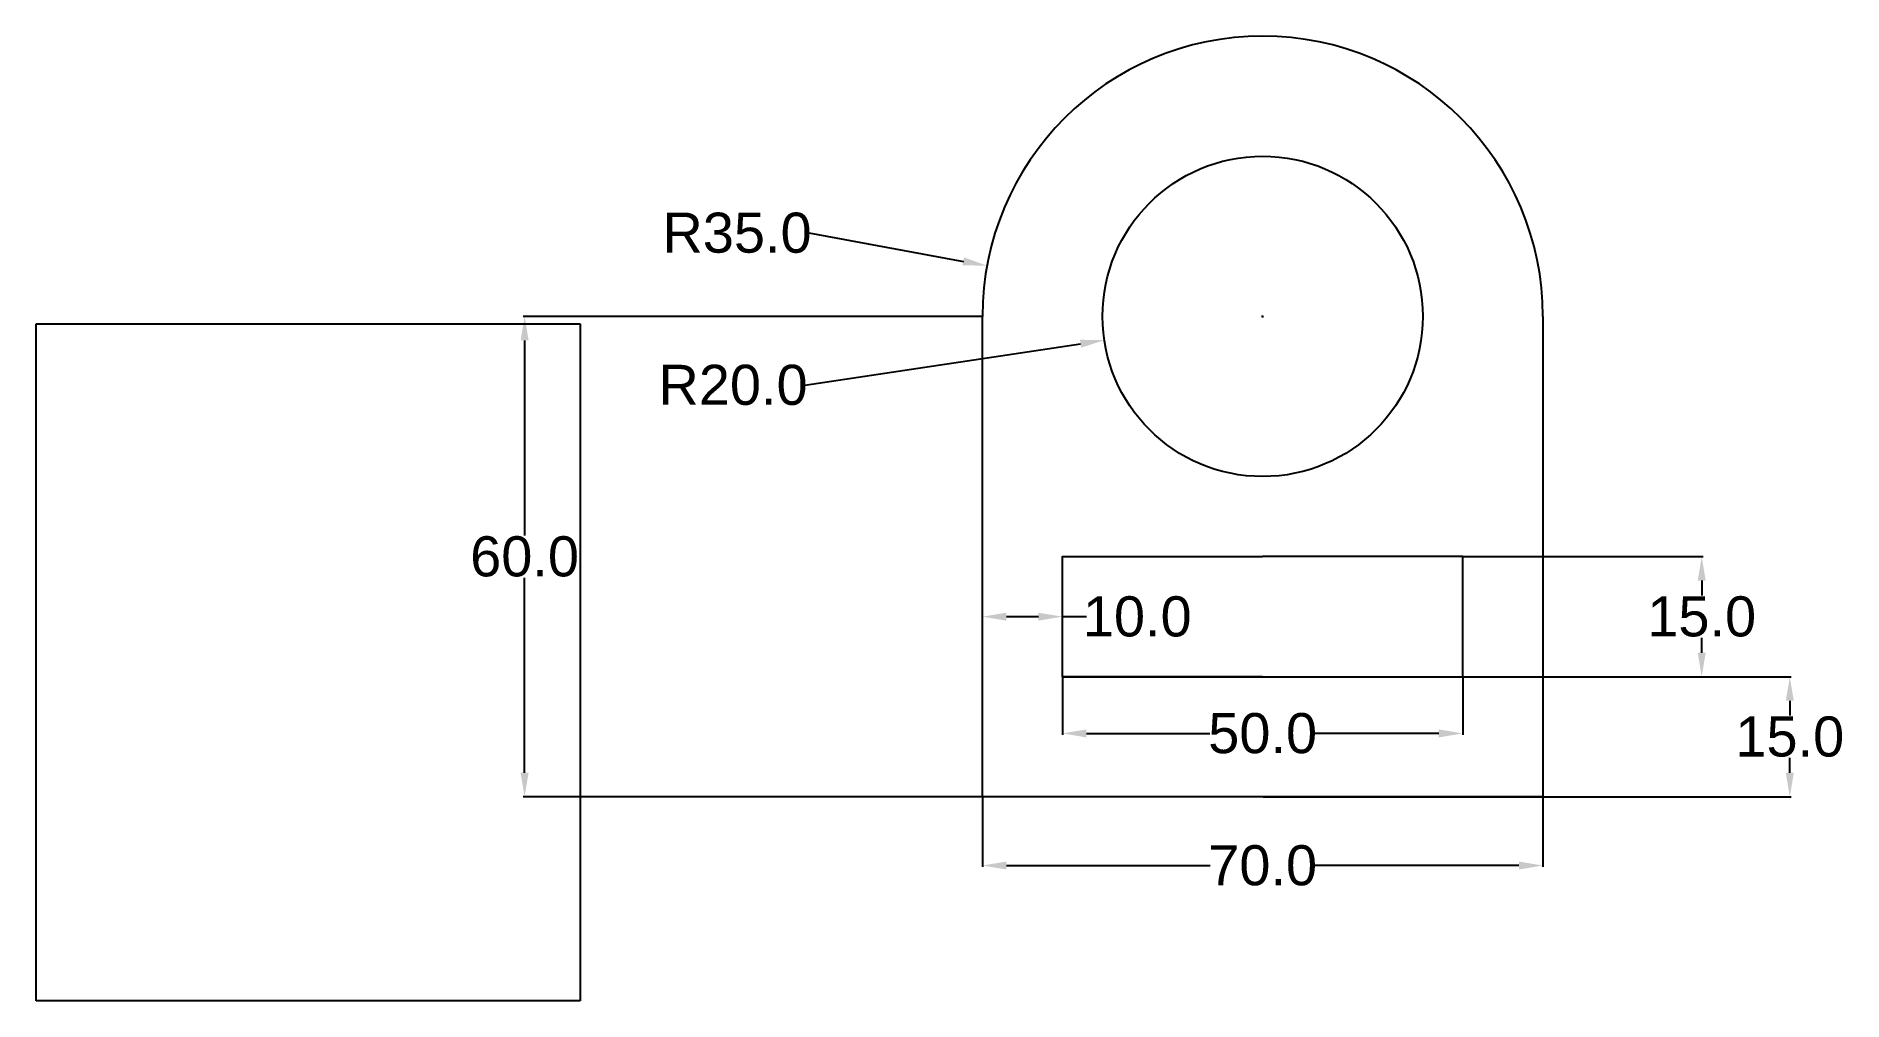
# Model space of a CAD drawing. Header units: inches. Extents: x -12 to 214, y 2 to 122.
import ezdxf

# ---------------------------------------------------------------- set-up
doc = ezdxf.new("R2010")
doc.units = ezdxf.units.IN
doc.header["$MEASUREMENT"] = 0
doc.styles.get("Standard").update_dxf_attribs({"font": 'arial.ttf'})
doc.dimstyles.get("Standard").update_dxf_attribs({"dimtxt": 5, "dimasz": 3, "dimexe": 0.18, "dimexo": 0.0625, "dimgap": 0.09, "dimtad": 0, "dimtih": 1, "dimtoh": 1, "dimdec": 1, "dimzin": 0, "dimdsep": 46, "dimtxsty": 'Standard', "dimcen": 0.09, "dimadec": 0, "dimazin": 0, "dimtfac": 1, "dimtdec": 1, "dimtofl": 0, "dimtmove": 0, "dimatfit": 3, "dimfxl": 1, "dimtolj": 1, "dimtzin": 0, "dimarcsym": 0})
picture_1 = doc.add_image_def('image1.png', size_in_pixel=(376, 468))

# ---------------------------------------------------------------- blocks, each defined once
blk = doc.blocks.new('*D3')
at = {"color": 0, "lineweight": -2, "transparency": 16777216}
for p, q in [((106.67, 27.02), (106.67, 18.32)), ((176.67, 27.02), (176.67, 18.32)), ((109.67, 18.5), (135.11, 18.5)), ((173.67, 18.5), (148.22, 18.5))]:
    blk.add_line(p, q, dxfattribs=at)
at = {"color": 0, "transparency": 16777216}
for points in [[(109.67, 19), (109.67, 18), (106.67, 18.5)], [(173.67, 19), (173.67, 18), (176.67, 18.5)]]:
    blk.add_solid(points, dxfattribs=at)
at = {"layer": 'Defpoints', "color": 0, "transparency": 16777216}
for p in [(106.67, 27.08), (176.67, 27.08), (176.67, 18.5)]:
    blk.add_point(p, dxfattribs=at)
at = {"color": 0, "transparency": 16777216, "insert": (141.67, 18.5), "char_height": 5, "attachment_point": 5}
blk.add_mtext('\\A1;70.0', dxfattribs=at)
blk = doc.blocks.new('*D4')
at = {"color": 0, "lineweight": -2, "transparency": 16777216}
for p, q in [((116.67, 42.02), (116.67, 34.82)), ((166.67, 42.02), (166.67, 34.82)), ((119.67, 35), (135.09, 35)), ((163.67, 35), (148.24, 35))]:
    blk.add_line(p, q, dxfattribs=at)
at = {"color": 0, "transparency": 16777216}
for points in [[(119.67, 35.5), (119.67, 34.5), (116.67, 35)], [(163.67, 35.5), (163.67, 34.5), (166.67, 35)]]:
    blk.add_solid(points, dxfattribs=at)
at = {"layer": 'Defpoints', "color": 0, "transparency": 16777216}
for p in [(116.67, 42.08), (166.67, 42.08), (166.67, 35)]:
    blk.add_point(p, dxfattribs=at)
at = {"color": 0, "transparency": 16777216, "insert": (141.67, 35), "char_height": 5, "attachment_point": 5}
blk.add_mtext('\\A1;50.0', dxfattribs=at)
blk = doc.blocks.new('*D5')
at = {"color": 0, "lineweight": -2, "transparency": 16777216}
for p, q in [((166.73, 57.08), (196.68, 57.08)), ((196.5, 54.08), (196.5, 52.22)), ((196.5, 45.08), (196.5, 46.94)), ((166.73, 42.08), (196.68, 42.08))]:
    blk.add_line(p, q, dxfattribs=at)
at = {"color": 0, "transparency": 16777216}
for points in [[(196, 54.08), (197, 54.08), (196.5, 57.08)], [(196, 45.08), (197, 45.08), (196.5, 42.08)]]:
    blk.add_solid(points, dxfattribs=at)
at = {"layer": 'Defpoints', "color": 0, "transparency": 16777216}
for p in [(166.67, 57.08), (166.67, 42.08), (196.5, 42.08)]:
    blk.add_point(p, dxfattribs=at)
at = {"color": 0, "transparency": 16777216, "insert": (196.5, 49.58), "char_height": 5, "attachment_point": 5}
blk.add_mtext('\\A1;15.0', dxfattribs=at)
blk = doc.blocks.new('*D6')
at = {"color": 0, "lineweight": -2, "transparency": 16777216}
for p, q in [((85, 97.5), (104.29, 93.95)), ((141.58, 87.08), (141.76, 87.08)), ((141.67, 86.99), (141.67, 87.17))]:
    blk.add_line(p, q, dxfattribs=at)
at = {"color": 0, "transparency": 16777216}
blk.add_solid([(104.39, 94.44), (104.2, 93.46), (107.25, 93.41)], dxfattribs=at)
at = {"layer": 'Defpoints', "color": 0, "transparency": 16777216}
for p in [(107.25, 93.41), (141.67, 87.08)]:
    blk.add_point(p, dxfattribs=at)
at = {"color": 0, "transparency": 16777216, "insert": (76.03, 97.5), "char_height": 5, "attachment_point": 5}
blk.add_mtext('\\A1;R35.0', dxfattribs=at)
blk = doc.blocks.new('*D7')
at = {"color": 0, "lineweight": -2, "transparency": 16777216}
for p, q in [((141.58, 87.08), (141.76, 87.08)), ((141.67, 86.99), (141.67, 87.17)), ((84.5, 78.5), (118.92, 83.67))]:
    blk.add_line(p, q, dxfattribs=at)
at = {"color": 0, "transparency": 16777216}
blk.add_solid([(118.85, 84.16), (119, 83.17), (121.89, 84.11)], dxfattribs=at)
at = {"layer": 'Defpoints', "color": 0, "transparency": 16777216}
for p in [(141.67, 87.08), (121.89, 84.11)]:
    blk.add_point(p, dxfattribs=at)
at = {"color": 0, "transparency": 16777216, "insert": (75.53, 78.5), "char_height": 5, "attachment_point": 5}
blk.add_mtext('\\A1;R20.0', dxfattribs=at)
blk = doc.blocks.new('*D8')
at = {"color": 0, "lineweight": -2, "transparency": 16777216}
for p, q in [((106.67, 48.56), (106.67, 49.76)), ((116.67, 48.56), (116.67, 49.76)), ((109.67, 49.58), (113.67, 49.58)), ((116.67, 49.58), (119.67, 49.58))]:
    blk.add_line(p, q, dxfattribs=at)
at = {"color": 0, "transparency": 16777216}
for points in [[(109.67, 50.08), (109.67, 49.08), (106.67, 49.58)], [(113.67, 50.08), (113.67, 49.08), (116.67, 49.58)]]:
    blk.add_solid(points, dxfattribs=at)
at = {"layer": 'Defpoints', "color": 0, "transparency": 16777216}
for p in [(106.67, 48.5), (116.67, 49.58), (116.67, 48.5)]:
    blk.add_point(p, dxfattribs=at)
at = {"color": 0, "transparency": 16777216, "insert": (126.01, 49.58), "char_height": 5, "attachment_point": 5}
blk.add_mtext('\\A1;10.0', dxfattribs=at)
blk = doc.blocks.new('*D10')
at = {"color": 0, "lineweight": -2, "transparency": 16777216}
for p, q in [((141.73, 42.08), (207.68, 42.08)), ((207.5, 39.08), (207.5, 37.22)), ((207.5, 30.08), (207.5, 31.94)), ((141.73, 27.08), (207.68, 27.08))]:
    blk.add_line(p, q, dxfattribs=at)
at = {"color": 0, "transparency": 16777216}
for points in [[(207, 39.08), (208, 39.08), (207.5, 42.08)], [(207, 30.08), (208, 30.08), (207.5, 27.08)]]:
    blk.add_solid(points, dxfattribs=at)
at = {"layer": 'Defpoints', "color": 0, "transparency": 16777216}
for p in [(141.67, 42.08), (141.67, 27.08), (207.5, 27.08)]:
    blk.add_point(p, dxfattribs=at)
at = {"color": 0, "transparency": 16777216, "insert": (207.5, 34.58), "char_height": 5, "attachment_point": 5}
blk.add_mtext('\\A1;15.0', dxfattribs=at)
blk = doc.blocks.new('*D11')
at = {"color": 0, "lineweight": -2, "transparency": 16777216}
for p, q in [((106.61, 87.08), (49.32, 87.08)), ((49.5, 84.08), (49.5, 59.72)), ((49.5, 30.08), (49.5, 54.44)), ((106.61, 27.08), (49.32, 27.08))]:
    blk.add_line(p, q, dxfattribs=at)
at = {"color": 0, "transparency": 16777216}
for points in [[(49, 84.08), (50, 84.08), (49.5, 87.08)], [(49, 30.08), (50, 30.08), (49.5, 27.08)]]:
    blk.add_solid(points, dxfattribs=at)
at = {"layer": 'Defpoints', "color": 0, "transparency": 16777216}
for p in [(49.5, 87.08), (106.67, 87.08), (106.67, 27.08)]:
    blk.add_point(p, dxfattribs=at)
at = {"color": 0, "transparency": 16777216, "insert": (49.5, 57.08), "char_height": 5, "attachment_point": 5}
blk.add_mtext('\\A1;60.0', dxfattribs=at)

msp = doc.modelspace()

# ---------------------------------------------------------------- linework, layer by layer
msp.add_line((116.67, 42.08), (166.67, 42.08))
for points in [[(176.67, 87.08), (176.67, 27.08), (106.67, 27.08), (106.67, 87.08)], [(141.67, 42.08), (116.67, 42.08), (116.67, 57.08), (141.67, 57.08)], [(141.67, 42.08), (166.67, 42.08), (166.67, 57.08), (141.67, 57.08)]]:
    msp.add_lwpolyline(points)
msp.add_circle((141.67, 87.08), 20)
msp.add_arc((141.67, 87.08), 35, 0, 180)

# ---------------------------------------------------------------- dimensions: what is measured, and where the dimension line sits
for mpoint, picture, middle in [((107.25, 93.41), '*D6', (85, 97.5)), ((121.89, 84.11), '*D7', (84.5, 78.5))]:
    dim = msp.add_radius_dim(center=(141.67, 87.08), mpoint=mpoint, dimstyle='Standard')
    dim.commit()
    dim.dimension.update_dxf_attribs({"geometry": picture, "text_midpoint": middle, "dimtype": 164})
for base, p1, p2, picture, middle in [((49.5, 87.08), (106.67, 27.08), (106.67, 87.08), '*D11', (49.5, 57.08)), ((196.5, 42.08), (166.67, 57.08), (166.67, 42.08), '*D5', (196.5, 49.58)), ((207.5, 27.08), (141.67, 42.08), (141.67, 27.08), '*D10', (207.5, 34.58))]:
    dim = msp.add_linear_dim(base=base, p1=p1, p2=p2, angle=90, dimstyle='Standard')
    dim.commit()
    dim.dimension.update_dxf_attribs({"geometry": picture, "text_midpoint": middle})
for base, p1, p2, picture, middle in [((116.67, 49.58), (106.67, 48.5), (116.67, 48.5), '*D8', (126.01, 49.58)), ((166.67, 35), (116.67, 42.08), (166.67, 42.08), '*D4', (141.67, 35)), ((176.67, 18.5), (106.67, 27.08), (176.67, 27.08), '*D3', (141.67, 18.5))]:
    dim = msp.add_linear_dim(base=base, p1=p1, p2=p2, dimstyle='Standard')
    dim.commit()
    dim.dimension.update_dxf_attribs({"geometry": picture, "text_midpoint": middle})

# ---------------------------------------------------------------- pictures from other files: only their frames are drawn
image = msp.add_image(picture_1, insert=(-11.5, 1.6), size_in_units=(67.95, 84.57))
image.dxf.flags = 7

doc.saveas('drawing.dxf')
